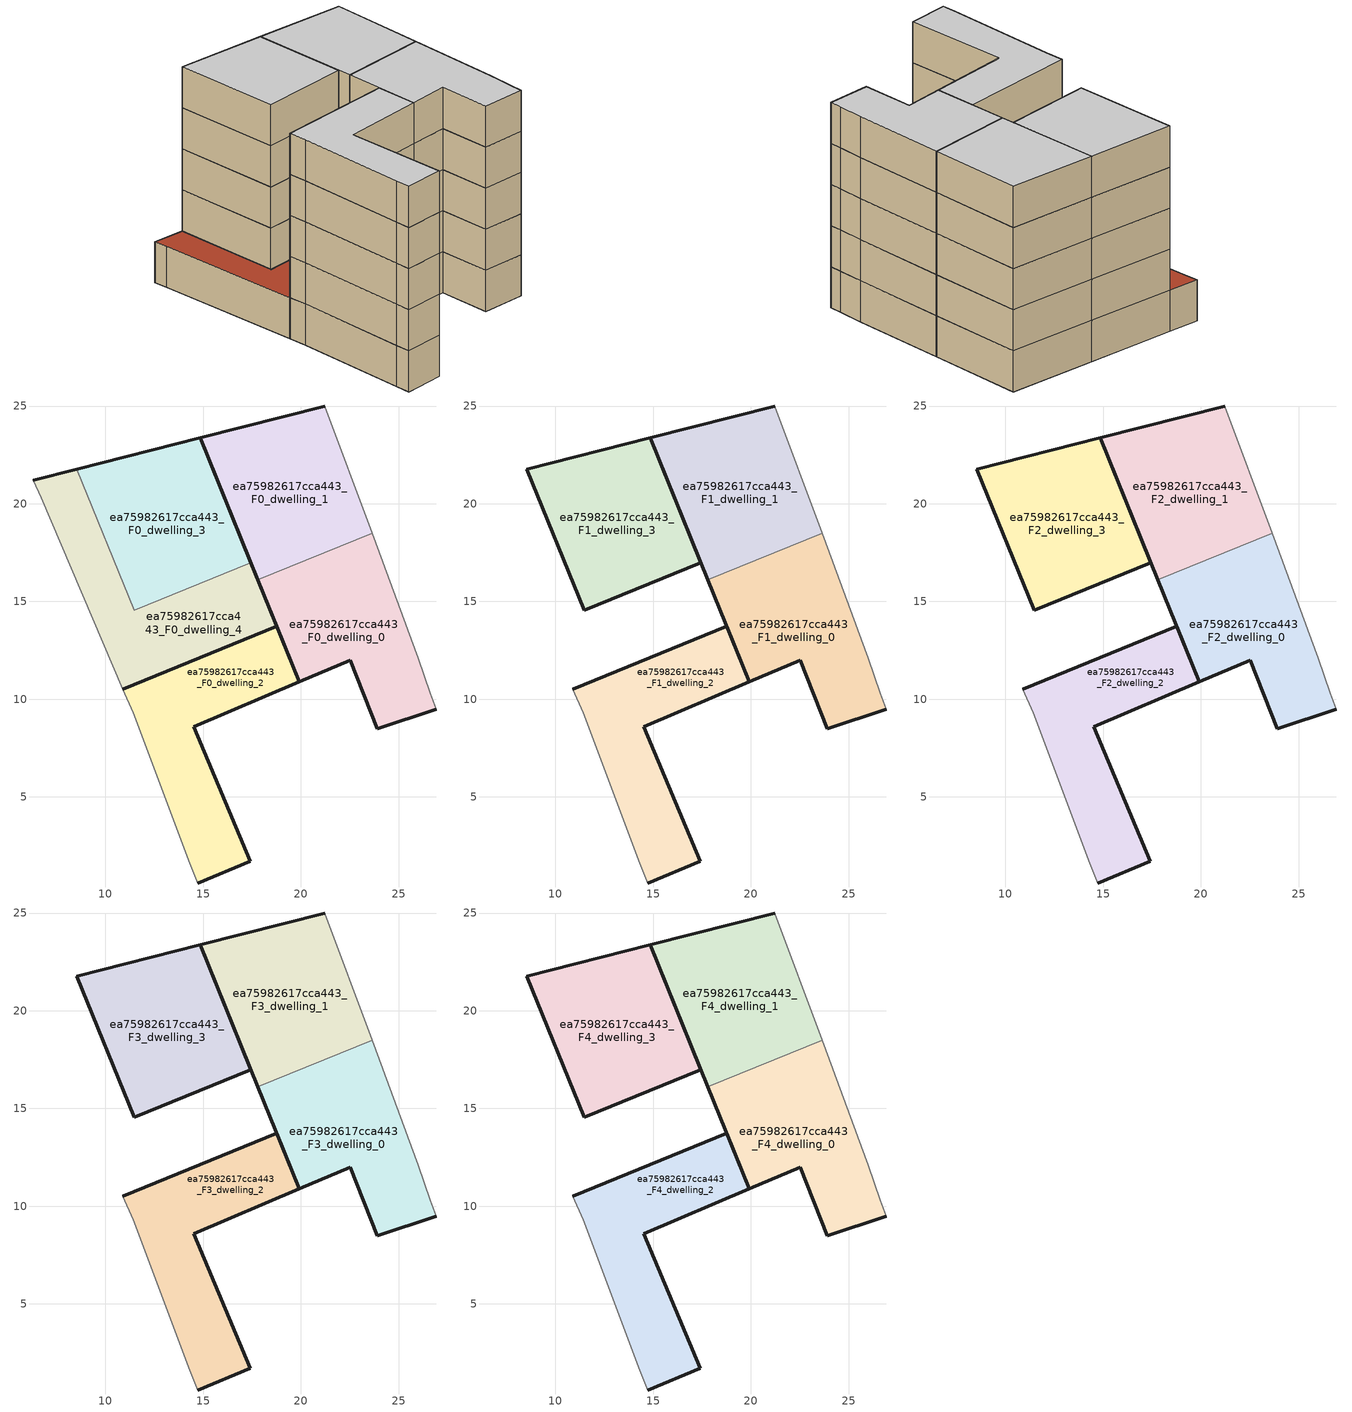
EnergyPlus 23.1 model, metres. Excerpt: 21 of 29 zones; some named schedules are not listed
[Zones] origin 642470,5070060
ea75982617cca443_F0_dwelling_0
 floor ground (EU_floor_Construction): 26.92,9.49 26.62,10.29 26.02,12.09 23.64,18.5 17.8,16.12 19.93,10.89 22.52,12 23.92,8.49 z0
 wall outside (EU_wall_Construction): 26.92,9.49 23.92,8.49 22.52,12 19.93,10.89 17.8,16.12 z0:3
 wall adiabatic (EU_wall_Construction): 23.64,18.5 26.02,12.09 26.62,10.29 26.92,9.49 z0:3
 wall to ea75982617cca443_F0_dwelling_1 (EU_wall_Construction): 17.8,16.12 23.64,18.5 z0:3
ea75982617cca443_F0_dwelling_1
 floor ground (EU_floor_Construction): 23.64,18.5 21.22,25 14.84,23.38 17.8,16.12 z0
 wall outside (EU_wall_Construction): 17.8,16.12 14.84,23.38 21.22,25 z0:3
 wall adiabatic (EU_wall_Construction): 21.22,25 23.64,18.5 z0:3
ea75982617cca443_F0_dwelling_2
 floor ground (EU_floor_Construction): 17.41,1.69 14.51,8.59 19.93,10.89 18.78,13.72 10.89,10.51 11.41,9.29 14.31,1.59 14.71,0.59 z0
 wall outside (EU_wall_Construction): 18.78,13.72 19.93,10.89 14.51,8.59 17.41,1.69 14.71,0.59 / 10.89,10.51 18.78,13.73 z0:3
 wall adiabatic (EU_wall_Construction): 14.71,0.59 14.31,1.59 11.41,9.29 10.89,10.51 z0:3
ea75982617cca443_F0_dwelling_3
 floor ground (EU_floor_Construction): 17.45,16.99 14.84,23.38 8.52,21.77 11.46,14.55 z0
 wall outside (EU_wall_Construction): 8.52,21.77 14.84,23.38 17.45,16.99 z0:3
 wall to ea75982617cca443_F0_dwelling_4 (EU_wall_Construction): 17.45,16.99 11.46,14.55 8.52,21.77 z0:3
ea75982617cca443_F0_dwelling_4
 floor ground (EU_floor_Construction): 18.78,13.72 17.45,16.99 11.46,14.55 8.52,21.77 6.31,21.21 6.71,20.3 10.89,10.51 z0
 wall outside (EU_wall_Construction): 6.31,21.21 8.52,21.77 / 17.45,16.99 18.78,13.72 10.89,10.51 z0:3
 wall adiabatic (EU_wall_Construction): 10.89,10.51 6.71,20.3 6.31,21.21 z0:3
 roof outside (EU_roof_Construction): 17.45,16.99 18.78,13.72 10.89,10.51 6.71,20.3 6.31,21.21 8.52,21.77 11.46,14.55 z3
ea75982617cca443_F1_dwelling_0
 floor to ea75982617cca443_F0_dwelling_0 (EU_floor_Construction): 26.92,9.49 26.62,10.29 26.02,12.09 23.64,18.5 17.8,16.12 19.93,10.89 22.52,12 23.92,8.49 z3
 wall outside (EU_wall_Construction): 26.92,9.49 23.92,8.49 22.52,12 19.93,10.89 17.8,16.12 z3:6
 wall adiabatic (EU_wall_Construction): 23.64,18.5 26.02,12.09 26.62,10.29 26.92,9.49 z3:6
 wall to ea75982617cca443_F1_dwelling_1 (EU_wall_Construction): 17.8,16.12 23.64,18.5 z3:6
ea75982617cca443_F1_dwelling_1
 floor to ea75982617cca443_F0_dwelling_1 (EU_floor_Construction): 23.64,18.5 21.22,25 14.84,23.38 17.8,16.12 z3
 wall outside (EU_wall_Construction): 17.8,16.12 14.84,23.38 21.22,25 z3:6
 wall adiabatic (EU_wall_Construction): 21.22,25 23.64,18.5 z3:6
ea75982617cca443_F1_dwelling_2
 floor to ea75982617cca443_F0_dwelling_2 (EU_floor_Construction): 17.41,1.69 14.51,8.59 19.93,10.89 18.78,13.72 10.89,10.51 11.41,9.29 14.31,1.59 14.71,0.59 z3
 wall outside (EU_wall_Construction): 10.89,10.51 18.78,13.72 19.93,10.89 14.51,8.59 17.41,1.69 14.71,0.59 z3:6
 wall adiabatic (EU_wall_Construction): 14.71,0.59 14.31,1.59 11.41,9.29 10.89,10.51 z3:6
ea75982617cca443_F1_dwelling_3
 floor to ea75982617cca443_F0_dwelling_3 (EU_floor_Construction): 17.45,16.99 14.84,23.38 8.52,21.77 11.46,14.55 z3
 wall outside (EU_wall_Construction): 14.84,23.38 17.45,16.99 11.46,14.55 8.52,21.77 14.84,23.38 z3:6
ea75982617cca443_F2_dwelling_0
 floor to ea75982617cca443_F1_dwelling_0 (EU_floor_Construction): 26.92,9.49 26.62,10.29 26.02,12.09 23.64,18.5 17.8,16.12 19.93,10.89 22.52,12 23.92,8.49 z6
 wall outside (EU_wall_Construction): 26.92,9.49 23.92,8.49 22.52,12 19.93,10.89 17.8,16.12 z6:9
 wall adiabatic (EU_wall_Construction): 23.64,18.5 26.02,12.09 26.62,10.29 26.92,9.49 z6:9
 wall to ea75982617cca443_F2_dwelling_1 (EU_wall_Construction): 17.8,16.12 23.64,18.5 z6:9
ea75982617cca443_F2_dwelling_1
 floor to ea75982617cca443_F1_dwelling_1 (EU_floor_Construction): 23.64,18.5 21.22,25 14.84,23.38 17.8,16.12 z6
 wall outside (EU_wall_Construction): 17.8,16.12 14.84,23.38 21.22,25 z6:9
 wall adiabatic (EU_wall_Construction): 21.22,25 23.64,18.5 z6:9
ea75982617cca443_F2_dwelling_2
 floor to ea75982617cca443_F1_dwelling_2 (EU_floor_Construction): 17.41,1.69 14.51,8.59 19.93,10.89 18.78,13.72 10.89,10.51 11.41,9.29 14.31,1.59 14.71,0.59 z6
 wall outside (EU_wall_Construction): 10.89,10.51 18.78,13.72 19.93,10.89 14.51,8.59 17.41,1.69 14.71,0.59 z6:9
 wall adiabatic (EU_wall_Construction): 14.71,0.59 14.31,1.59 11.41,9.29 10.89,10.51 z6:9
ea75982617cca443_F2_dwelling_3
 floor to ea75982617cca443_F1_dwelling_3 (EU_floor_Construction): 17.45,16.99 14.84,23.38 8.52,21.77 11.46,14.55 z6
 wall outside (EU_wall_Construction): 14.84,23.38 17.45,16.99 11.46,14.55 8.52,21.77 14.84,23.38 z6:9
ea75982617cca443_F3_dwelling_0
 floor to ea75982617cca443_F2_dwelling_0 (EU_floor_Construction): 26.92,9.49 26.62,10.29 26.02,12.09 23.64,18.5 17.8,16.12 19.93,10.89 22.52,12 23.92,8.49 z9
 wall outside (EU_wall_Construction): 26.92,9.49 23.92,8.49 22.52,12 19.93,10.89 17.8,16.12 z9:12
 wall adiabatic (EU_wall_Construction): 23.64,18.5 26.02,12.09 26.62,10.29 26.92,9.49 z9:12
 wall to ea75982617cca443_F3_dwelling_1 (EU_wall_Construction): 17.8,16.12 23.64,18.5 z9:12
ea75982617cca443_F3_dwelling_1
 floor to ea75982617cca443_F2_dwelling_1 (EU_floor_Construction): 23.64,18.5 21.22,25 14.84,23.38 17.8,16.12 z9
 wall outside (EU_wall_Construction): 17.8,16.12 14.84,23.38 21.22,25 z9:12
 wall adiabatic (EU_wall_Construction): 21.22,25 23.64,18.5 z9:12
ea75982617cca443_F3_dwelling_2
 floor to ea75982617cca443_F2_dwelling_2 (EU_floor_Construction): 17.41,1.69 14.51,8.59 19.93,10.89 18.78,13.72 10.89,10.51 11.41,9.29 14.31,1.59 14.71,0.59 z9
 wall outside (EU_wall_Construction): 10.89,10.51 18.78,13.72 19.93,10.89 14.51,8.59 17.41,1.69 14.71,0.59 z9:12
 wall adiabatic (EU_wall_Construction): 14.71,0.59 14.31,1.59 11.41,9.29 10.89,10.51 z9:12
ea75982617cca443_F3_dwelling_3
 floor to ea75982617cca443_F2_dwelling_3 (EU_floor_Construction): 17.45,16.99 14.84,23.38 8.52,21.77 11.46,14.55 z9
 wall outside (EU_wall_Construction): 14.84,23.38 17.45,16.99 11.46,14.55 8.52,21.77 14.84,23.38 z9:12
ea75982617cca443_F4_dwelling_0
 floor to ea75982617cca443_F3_dwelling_0 (EU_floor_Construction): 26.92,9.49 26.62,10.29 26.02,12.09 23.64,18.5 17.8,16.12 19.93,10.89 22.52,12 23.92,8.49 z12
 wall outside (EU_wall_Construction): 26.92,9.49 23.92,8.49 22.52,12 19.93,10.89 17.8,16.12 z12:15
 wall adiabatic (EU_wall_Construction): 23.64,18.5 26.02,12.09 26.62,10.29 26.92,9.49 z12:15
 wall to ea75982617cca443_F4_dwelling_1 (EU_wall_Construction): 17.8,16.12 23.64,18.5 z12:15
 ceiling to ea75982617cca443_F5_dwelling_0 (EU_floor_Construction): 23.64,18.5 26.02,12.09 26.62,10.29 26.92,9.49 23.92,8.49 22.52,12 19.93,10.89 17.8,16.12 z15
ea75982617cca443_F4_dwelling_1
 floor to ea75982617cca443_F3_dwelling_1 (EU_floor_Construction): 23.64,18.5 21.22,25 14.84,23.38 17.8,16.12 z12
 wall outside (EU_wall_Construction): 17.8,16.12 14.84,23.38 21.22,25 z12:15
 wall adiabatic (EU_wall_Construction): 21.22,25 23.64,18.5 z12:15
 ceiling to ea75982617cca443_F5_dwelling_1 (EU_floor_Construction): 21.22,25 23.64,18.5 17.8,16.12 14.84,23.38 z15
ea75982617cca443_F4_dwelling_2
 floor to ea75982617cca443_F3_dwelling_2 (EU_floor_Construction): 17.41,1.69 14.51,8.59 19.93,10.89 18.78,13.72 10.89,10.51 11.41,9.29 14.31,1.59 14.71,0.59 z12
 wall outside (EU_wall_Construction): 10.89,10.51 18.78,13.72 19.93,10.89 14.51,8.59 17.41,1.69 14.71,0.59 z12:15
 wall adiabatic (EU_wall_Construction): 14.71,0.59 14.31,1.59 11.41,9.29 10.89,10.51 z12:15
 ceiling to ea75982617cca443_F5_dwelling_2 (EU_floor_Construction): 18.78,13.72 19.93,10.89 14.51,8.59 17.41,1.69 14.71,0.59 14.31,1.59 11.41,9.29 10.89,10.51 z15
ea75982617cca443_F4_dwelling_3
 floor to ea75982617cca443_F3_dwelling_3 (EU_floor_Construction): 17.45,16.99 14.84,23.38 8.52,21.77 11.46,14.55 z12
 wall outside (EU_wall_Construction): 14.84,23.38 17.45,16.99 11.46,14.55 8.52,21.77 14.84,23.38 z12:15
 ceiling to ea75982617cca443_F5_dwelling_3 (EU_floor_Construction): 14.84,23.38 17.45,16.99 11.46,14.55 8.52,21.77 z15
[Building]
EU S2 Campaign: North Axis=0; Terrain=City; Solar Distribution=FullExterior
[Site:Location]
Lyon-Bron: Latitude=45.75; Longitude=5; Time Zone=1; Elevation=198
[SizingPeriod:WeatherFileDays]
AnnualSizingPeriod: Begin Month=1; Begin Day of Month=1; End Month=12; End Day of Month=31; Day of Week for Start Day=Monday; Use Weather File Daylight Saving Period=No; Use Weather File Rain and Snow Indicators=No
[MATERIAL]
EU_InternalMass_Material: Roughness=MediumRough; Thickness=0.1; Conductivity=1; Density=1800; Specific Heat=900; Thermal Absorptance=0.9; Solar Absorptance=0.7; Visible Absorptance=0.7
[MATERIAL:NOMASS] Roughness=MediumRough; Thermal Absorptance=0.9; Solar Absorptance=0.7; Visible Absorptance=0.7
Name | Thermal Resistance
EU_wall_NoMass | 0.776494
EU_roof_NoMass | 0.486893
EU_floor_NoMass | 0.421597
[CONSTRUCTION]
EU_wall_Construction: EU_wall_NoMass
EU_roof_Construction: EU_roof_NoMass
EU_floor_Construction: EU_floor_NoMass
EU_InternalMass_Construction: EU_InternalMass_Material
[ZONE] Type=1; Multiplier=1; Ceiling Height=autocalculate; Floor Area=autocalculate; Part of Total Floor Area=Yes
Name | Volume
ea75982617cca443_F0_dwelling_0 | 142.33
ea75982617cca443_F1_dwelling_0; ea75982617cca443_F2_dwelling_0; ea75982617cca443_F3_dwelling_0; ea75982617cca443_F4_dwelling_0; ea75982617cca443_F0_dwelling_2; ea75982617cca443_F1_dwelling_2; ea75982617cca443_F2_dwelling_2; ea75982617cca443_F3_dwelling_2; ea75982617cca443_F4_dwelling_2 | 142.329
ea75982617cca443_F0_dwelling_1; ea75982617cca443_F1_dwelling_1; ea75982617cca443_F2_dwelling_1; ea75982617cca443_F3_dwelling_1; ea75982617cca443_F4_dwelling_1 | 142.334
ea75982617cca443_F0_dwelling_3; ea75982617cca443_F1_dwelling_3; ea75982617cca443_F2_dwelling_3; ea75982617cca443_F3_dwelling_3; ea75982617cca443_F4_dwelling_3 | 142.343
ea75982617cca443_F0_dwelling_4 | 142.345
[INTERNALMASS] Construction=EU_InternalMass_Construction
Name | Zone or ZoneList | Surface Area
ea75982617cca443_F0_dwelling_0_EU_InternalMass | ea75982617cca443_F0_dwelling_0 | 47.4456
ea75982617cca443_F0_dwelling_1_EU_InternalMass | ea75982617cca443_F0_dwelling_1 | 47.4456
ea75982617cca443_F0_dwelling_2_EU_InternalMass | ea75982617cca443_F0_dwelling_2 | 47.4438
ea75982617cca443_F0_dwelling_3_EU_InternalMass | ea75982617cca443_F0_dwelling_3 | 47.4476
ea75982617cca443_F0_dwelling_4_EU_InternalMass | ea75982617cca443_F0_dwelling_4 | 47.448
ea75982617cca443_F1_dwelling_0_EU_InternalMass | ea75982617cca443_F1_dwelling_0 | 59.3088
ea75982617cca443_F1_dwelling_1_EU_InternalMass | ea75982617cca443_F1_dwelling_1 | 59.3114
ea75982617cca443_F1_dwelling_2_EU_InternalMass | ea75982617cca443_F1_dwelling_2 | 59.3067
ea75982617cca443_F1_dwelling_3_EU_InternalMass | ea75982617cca443_F1_dwelling_3 | 59.3044
ea75982617cca443_F2_dwelling_0_EU_InternalMass | ea75982617cca443_F2_dwelling_0 | 59.3088
ea75982617cca443_F2_dwelling_1_EU_InternalMass | ea75982617cca443_F2_dwelling_1 | 59.3114
ea75982617cca443_F2_dwelling_2_EU_InternalMass | ea75982617cca443_F2_dwelling_2 | 59.3067
ea75982617cca443_F2_dwelling_3_EU_InternalMass | ea75982617cca443_F2_dwelling_3 | 59.3044
ea75982617cca443_F3_dwelling_0_EU_InternalMass | ea75982617cca443_F3_dwelling_0 | 59.3088
ea75982617cca443_F3_dwelling_1_EU_InternalMass | ea75982617cca443_F3_dwelling_1 | 59.3114
ea75982617cca443_F3_dwelling_2_EU_InternalMass | ea75982617cca443_F3_dwelling_2 | 59.3067
ea75982617cca443_F3_dwelling_3_EU_InternalMass | ea75982617cca443_F3_dwelling_3 | 59.3044
ea75982617cca443_F4_dwelling_0_EU_InternalMass | ea75982617cca443_F4_dwelling_0 | 59.3088
ea75982617cca443_F4_dwelling_1_EU_InternalMass | ea75982617cca443_F4_dwelling_1 | 59.3114
ea75982617cca443_F4_dwelling_2_EU_InternalMass | ea75982617cca443_F4_dwelling_2 | 59.3067
ea75982617cca443_F4_dwelling_3_EU_InternalMass | ea75982617cca443_F4_dwelling_3 | 59.3044
[OTHEREQUIPMENT] Fuel Type=Electricity; Design Level Calculation Method=Watts/Area; Power per Zone Floor Area=1; Fraction Latent=0; Fraction Radiant=0; Fraction Lost=0; Carbon Dioxide Generation Rate=0; EndUse Subcategory=EU_Step8_InternalGains
Name | Zone or ZoneList or Space or SpaceList | Schedule
EU_Step8_InternalGain_ea75982617cca443_F0_dwelling_0_f000 | ea75982617cca443_F0_dwelling_0 | EU_Step8_GainSchedule_ea75982617cca443_F0_dwelling_0_f000
EU_Step8_InternalGain_ea75982617cca443_F0_dwelling_1_f000 | ea75982617cca443_F0_dwelling_1 | EU_Step8_GainSchedule_ea75982617cca443_F0_dwelling_1_f000
EU_Step8_InternalGain_ea75982617cca443_F0_dwelling_2_f000 | ea75982617cca443_F0_dwelling_2 | EU_Step8_GainSchedule_ea75982617cca443_F0_dwelling_2_f000
EU_Step8_InternalGain_ea75982617cca443_F0_dwelling_3_f000 | ea75982617cca443_F0_dwelling_3 | EU_Step8_GainSchedule_ea75982617cca443_F0_dwelling_3_f000
EU_Step8_InternalGain_ea75982617cca443_F0_dwelling_4_f000 | ea75982617cca443_F0_dwelling_4 | EU_Step8_GainSchedule_ea75982617cca443_F0_dwelling_4_f000
EU_Step8_InternalGain_ea75982617cca443_F1_dwelling_0_f000 | ea75982617cca443_F1_dwelling_0 | EU_Step8_GainSchedule_ea75982617cca443_F1_dwelling_0_f000
EU_Step8_InternalGain_ea75982617cca443_F1_dwelling_1_f000 | ea75982617cca443_F1_dwelling_1 | EU_Step8_GainSchedule_ea75982617cca443_F1_dwelling_1_f000
EU_Step8_InternalGain_ea75982617cca443_F1_dwelling_2_f000 | ea75982617cca443_F1_dwelling_2 | EU_Step8_GainSchedule_ea75982617cca443_F1_dwelling_2_f000
EU_Step8_InternalGain_ea75982617cca443_F1_dwelling_3_f000 | ea75982617cca443_F1_dwelling_3 | EU_Step8_GainSchedule_ea75982617cca443_F1_dwelling_3_f000
EU_Step8_InternalGain_ea75982617cca443_F2_dwelling_0_f000 | ea75982617cca443_F2_dwelling_0 | EU_Step8_GainSchedule_ea75982617cca443_F2_dwelling_0_f000
EU_Step8_InternalGain_ea75982617cca443_F2_dwelling_1_f000 | ea75982617cca443_F2_dwelling_1 | EU_Step8_GainSchedule_ea75982617cca443_F2_dwelling_1_f000
EU_Step8_InternalGain_ea75982617cca443_F2_dwelling_2_f000 | ea75982617cca443_F2_dwelling_2 | EU_Step8_GainSchedule_ea75982617cca443_F2_dwelling_2_f000
EU_Step8_InternalGain_ea75982617cca443_F2_dwelling_3_f000 | ea75982617cca443_F2_dwelling_3 | EU_Step8_GainSchedule_ea75982617cca443_F2_dwelling_3_f000
EU_Step8_InternalGain_ea75982617cca443_F3_dwelling_0_f000 | ea75982617cca443_F3_dwelling_0 | EU_Step8_GainSchedule_ea75982617cca443_F3_dwelling_0_f000
EU_Step8_InternalGain_ea75982617cca443_F3_dwelling_1_f000 | ea75982617cca443_F3_dwelling_1 | EU_Step8_GainSchedule_ea75982617cca443_F3_dwelling_1_f000
EU_Step8_InternalGain_ea75982617cca443_F3_dwelling_2_f000 | ea75982617cca443_F3_dwelling_2 | EU_Step8_GainSchedule_ea75982617cca443_F3_dwelling_2_f000
EU_Step8_InternalGain_ea75982617cca443_F3_dwelling_3_f000 | ea75982617cca443_F3_dwelling_3 | EU_Step8_GainSchedule_ea75982617cca443_F3_dwelling_3_f000
EU_Step8_InternalGain_ea75982617cca443_F4_dwelling_0_f000 | ea75982617cca443_F4_dwelling_0 | EU_Step8_GainSchedule_ea75982617cca443_F4_dwelling_0_f000
EU_Step8_InternalGain_ea75982617cca443_F4_dwelling_1_f000 | ea75982617cca443_F4_dwelling_1 | EU_Step8_GainSchedule_ea75982617cca443_F4_dwelling_1_f000
EU_Step8_InternalGain_ea75982617cca443_F4_dwelling_2_f000 | ea75982617cca443_F4_dwelling_2 | EU_Step8_GainSchedule_ea75982617cca443_F4_dwelling_2_f000
EU_Step8_InternalGain_ea75982617cca443_F4_dwelling_3_f000 | ea75982617cca443_F4_dwelling_3 | EU_Step8_GainSchedule_ea75982617cca443_F4_dwelling_3_f000
[ZONEVENTILATION:DESIGNFLOWRATE] Schedule=EU_AlwaysOn; Design Flow Rate Calculation Method=AirChanges/Hour; Air Changes per Hour=0.693814; Ventilation Type=Natural; Fan Pressure Rise=0; Fan Total Efficiency=1; Constant Term Coefficient=1; Temperature Term Coefficient=0; Velocity Term Coefficient=0; Velocity Squared Term Coefficient=0; Minimum Indoor Temperature=-100; Maximum Indoor Temperature=100; Delta Temperature=-100; Minimum Outdoor Temperature=-100; Maximum Outdoor Temperature=100; Maximum Wind Speed=40
Name | Zone or ZoneList or Space or SpaceList
EU_ConstantAir_ea75982617cca443_F0_dwelling_0 | ea75982617cca443_F0_dwelling_0
EU_ConstantAir_ea75982617cca443_F0_dwelling_1 | ea75982617cca443_F0_dwelling_1
EU_ConstantAir_ea75982617cca443_F0_dwelling_2 | ea75982617cca443_F0_dwelling_2
EU_ConstantAir_ea75982617cca443_F0_dwelling_3 | ea75982617cca443_F0_dwelling_3
EU_ConstantAir_ea75982617cca443_F0_dwelling_4 | ea75982617cca443_F0_dwelling_4
EU_ConstantAir_ea75982617cca443_F1_dwelling_0 | ea75982617cca443_F1_dwelling_0
EU_ConstantAir_ea75982617cca443_F1_dwelling_1 | ea75982617cca443_F1_dwelling_1
EU_ConstantAir_ea75982617cca443_F1_dwelling_2 | ea75982617cca443_F1_dwelling_2
EU_ConstantAir_ea75982617cca443_F1_dwelling_3 | ea75982617cca443_F1_dwelling_3
EU_ConstantAir_ea75982617cca443_F2_dwelling_0 | ea75982617cca443_F2_dwelling_0
EU_ConstantAir_ea75982617cca443_F2_dwelling_1 | ea75982617cca443_F2_dwelling_1
EU_ConstantAir_ea75982617cca443_F2_dwelling_2 | ea75982617cca443_F2_dwelling_2
EU_ConstantAir_ea75982617cca443_F2_dwelling_3 | ea75982617cca443_F2_dwelling_3
EU_ConstantAir_ea75982617cca443_F3_dwelling_0 | ea75982617cca443_F3_dwelling_0
EU_ConstantAir_ea75982617cca443_F3_dwelling_1 | ea75982617cca443_F3_dwelling_1
EU_ConstantAir_ea75982617cca443_F3_dwelling_2 | ea75982617cca443_F3_dwelling_2
EU_ConstantAir_ea75982617cca443_F3_dwelling_3 | ea75982617cca443_F3_dwelling_3
EU_ConstantAir_ea75982617cca443_F4_dwelling_0 | ea75982617cca443_F4_dwelling_0
EU_ConstantAir_ea75982617cca443_F4_dwelling_1 | ea75982617cca443_F4_dwelling_1
EU_ConstantAir_ea75982617cca443_F4_dwelling_2 | ea75982617cca443_F4_dwelling_2
EU_ConstantAir_ea75982617cca443_F4_dwelling_3 | ea75982617cca443_F4_dwelling_3
[HVACTEMPLATE:THERMOSTAT]
EU_HeatOnly_ea75982617cca443_F0_dwelling_0: Constant Heating Setpoint=20; Constant Cooling Setpoint=50
